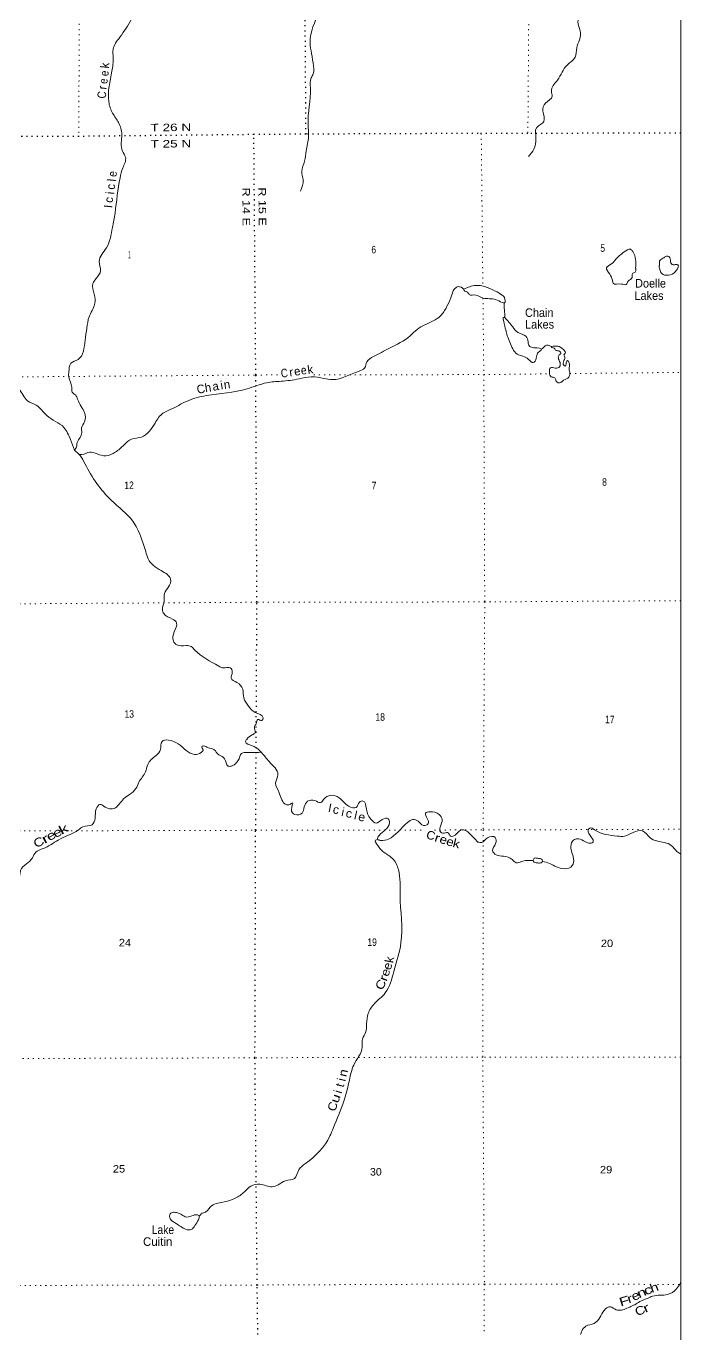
# Model space of a CAD drawing. Header units: feet. Extents: x -248627 to 3, y 0 to 184934.
# Drawn here: x -15285 to 0, y 45886 to 76431 of the extents above; entities that cross this region are included whole.
import ezdxf
from ezdxf.enums import TextEntityAlignment as Align

# ---------------------------------------------------------------- set-up
doc = ezdxf.new("R2010")
doc.units = ezdxf.units.FT
doc.header["$LTSCALE"] = 80
doc.linetypes.add('DOTTED', pattern=[1.5, 0.3, -1.2])
for name, color, linetype, lineweight in [('39', 7, 'Continuous', 13), ('4', 7, 'Continuous', 13), ('41', 7, 'Continuous', 13), ('6', 7, 'DOTTED', 25), ('7', 7, 'DOTTED', 13)]:
    doc.layers.add(name, color=color, linetype=linetype, lineweight=lineweight)

msp = doc.modelspace()

# ---------------------------------------------------------------- linework, layer by layer
at = {"layer": '39'}
for points in [[(-0.15, 83136.02), (-20.49, 83133.78), (-157.6, 83074.74), (-346.46, 82868.61), (-426.74, 82733.33), (-507.38, 82787.55), (-604.16, 82859.87), (-642.33, 82815.42), (-716.81, 82807.16), (-815.23, 82685.94), (-983.87, 82437.53), (-1114.56, 82340.42), (-1206.92, 82211.16), (-1299.16, 82019.4), (-1494.29, 81932.2), (-1765.72, 81733.92), (-1946.48, 81503.63), (-2026.63, 81305.85), (-2219.64, 81164.23), (-2400.66, 81071.02), (-2493.4, 81133.27), (-2569.95, 81153.22), (-2702.56, 81011.76), (-2855.38, 80908.54), (-3059.83, 80852.35), (-3213.45, 80748.34), (-3418.66, 80667.16), (-3595.75, 80622.34), (-3641.88, 80527.47), (-3816.92, 80464.52), (-4054.42, 80423.57), (-4120.62, 80298.41), (-4202.71, 80060.31), (-4327.42, 79999.5), (-4456.14, 79926.59), (-4624.7, 79639.88), (-4761.34, 79498.4), (-4906.32, 79508.1), (-5137.56, 79350.24), (-5670.53, 79052.5), (-5968.08, 78827.94), (-6539.35, 78554.28), (-6702.28, 78475.23), (-6991.82, 78272.87), (-7647.58, 77958.67), (-7731.86, 77813.3), (-7826.29, 77712.25), (-7924.73, 77601.12), (-8018.95, 77391.21), (-8249.96, 77116.43), (-8440.55, 76767.17), (-8656.6, 76048.91), (-8621.87, 75790.96), (-8577.01, 75498.77), (-8582.7, 75319.33), (-8630.84, 75226.47), (-8650.51, 74986.52), (-8703.22, 74135.64), (-8692.6, 73851.42), (-8748.32, 73514.61), (-8786.11, 73278.64), (-8852.08, 73036.55), (-8819.49, 72841.09), (-8879.38, 72576.84)], [(-13287.41, 80181.56), (-13117.88, 79972.34), (-12488.35, 79278.49), (-12346.9, 79014.77), (-12157.21, 78797.54), (-11919.02, 78483.68), (-11860.17, 78245.95), (-11905.7, 77846.67), (-12048.14, 77584.22), (-12225.03, 77434.57), (-12508.46, 77195.94), (-12638.85, 76949.65), (-12823.39, 76594.36), (-13100.42, 76170.28), (-13254.91, 75891.67), (-13252.52, 75698.14), (-13282.1, 75381.56), (-13357.22, 74665.69), (-13266.09, 74395.79), (-13126.74, 74178.43), (-13051.71, 73900.43), (-13038.87, 73513.4), (-12966.11, 73368.44), (-13028.04, 73118.3), (-13094.03, 72888.3), (-13211.22, 72065.48), (-13270.97, 71726.64), (-13413, 71254.53), (-13579.48, 70931.54), (-13548.88, 70721.96), (-13655.21, 70530.16), (-13727.48, 70419.1), (-13696.79, 70169.2), (-13686.26, 69931.34), (-13814.56, 69640.7), (-13866.39, 69378.49), (-13910.13, 69092.11), (-14074.36, 68644.13), (-14239.29, 68555), (-14289.24, 68357.3), (-14291.01, 68232.31), (-14222.1, 67998.64), (-14209.79, 67881.74), (-14129.12, 67811.4), (-14084.64, 67720.8), (-13997.72, 67543.62), (-13920.94, 67404.72), (-13920.52, 67189.01), (-13990.72, 67049.73), (-13986.49, 66942.89), (-14026.52, 66821.83), (-14094.75, 66704.72), (-14110.66, 66603.88), (-14158.83, 66525.13)], [(-4142.08, 80201.95), (-4037.59, 80052.68), (-3880.34, 79944.23), (-3754.83, 79597.81), (-3639.72, 79420.71), (-3464.28, 79278.04), (-3244.69, 79210.07), (-3044.96, 79002.96), (-3004.41, 78859.93), (-3024, 78577.64), (-2979.05, 78245.13), (-2900.36, 78156.63), (-2821.71, 78090.31), (-2821.39, 77927.02), (-2510.04, 77266.6), (-2449.09, 76984.53), (-2452.79, 76815.18), (-2390.06, 76656.08), (-2401.9, 76529.04), (-2351.16, 76323.55), (-2366.86, 76113.85), (-2430.92, 75924.18), (-2466.74, 75706.36), (-2657.65, 75520.39), (-2880.46, 75169.02), (-3022.9, 74910.6), (-3002.54, 74791.72), (-3161.29, 74632.04), (-3221.33, 74446.41), (-3200.72, 74200.52), (-3365.55, 74063), (-3383.17, 73808.94), (-3433.01, 73554.8), (-3557.52, 73387.14)], [(-1055.83, 70779.02), (-1121.01, 71165.91), (-1177.49, 71218.18), (-1322.33, 71157.32), (-1523.34, 70983.42), (-1619.77, 70878.33), (-1734.36, 70787.31), (-1661.59, 70638.32), (-1598.9, 70499.39), (-1578.63, 70426.87), (-1385.3, 70407.22), (-1274.55, 70397.43), (-1236.43, 70470.1), (-1176.12, 70516.63), (-1139.97, 70563.09), (-1132.08, 70647.78), (-1063.7, 70686.26), (-1051.75, 70754.84), (-1055.83, 70779.02)], [(-496.21, 70834.92), (-484.39, 70965.99), (-397.92, 71022.67), (-335.57, 71055.09), (-269.11, 71045.18), (-238.67, 70926.32), (-182.15, 70851.88), (-113.72, 70864.15), (-69.41, 70854.19), (-101.38, 70729.12), (-242.11, 70623.92), (-415.28, 70629.51), (-498.12, 70780.49), (-502.26, 70838.94), (-496.21, 70834.92)], [(-5065.56, 70284.64), (-5198.57, 70346.78), (-5283.03, 70292.13), (-5363.2, 70106.45), (-5467.44, 69872.32), (-5612, 69662.28), (-5974.01, 69457.72), (-6159.03, 69344.34), (-6317.8, 69198.77), (-6804.48, 68909.21), (-7176.57, 68710.67), (-7329.36, 68593.34), (-7383.44, 68444.01), (-7514.17, 68375.13), (-8133.91, 68175.93), (-8335.31, 68203.63), (-8627.32, 68241.16), (-8915.14, 68192.02), (-9333.82, 68136.49), (-9669.99, 68101.33), (-10128.77, 67956.99), (-11080.8, 67801.27), (-11543.63, 67667), (-11905.68, 67480.58), (-12090.74, 67391.39), (-12275.52, 67159.07), (-12593, 66833.66), (-12828.47, 66782.64), (-12999.35, 66651.16), (-13206.4, 66477.24), (-13421.67, 66396.03), (-13631.15, 66439.83), (-13798.34, 66479.71), (-13987.49, 66422.77), (-14039.22, 66422.63)], [(-5065.56, 70284.64), (-4789.91, 70376.08), (-4642.9, 70362.36), (-4187.47, 70157.93), (-4120.9, 70091.58), (-4120.66, 69968.6), (-4169, 69976.54), (-4326.19, 70048.7), (-4614.16, 70080.2), (-4851.89, 70152.15), (-4928.39, 70151.95), (-4976.83, 70212.3), (-5057.45, 70254.42), (-5065.56, 70284.64)], [(-4120.98, 69966.67), (-4122.48, 69867.8), (-4114.2, 69752.91), (-4105.9, 69623.91)], [(-4105.9, 69623.91), (-3924.27, 69404.65), (-3799.18, 69271.92), (-3617.81, 69187.73), (-3565.2, 69054.82), (-3536.82, 68958.12), (-3472.33, 68926.04), (-3303.17, 68906.32), (-3250.77, 68882.27), (-3282.91, 68843.88), (-3347.24, 68789.28), (-3375.2, 68676.32), (-3447.48, 68571.3), (-3556.35, 68647.62), (-3685.36, 68721.87), (-3788.1, 68751.84), (-3979.88, 69013.41), (-4081.11, 69299.41), (-4121.73, 69482.75), (-4126.05, 69631.92), (-4105.9, 69623.91)], [(-3249.71, 68886.75), (-3180.44, 68951), (-3122.11, 68979.37), (-3021.37, 68945.37)], [(-3021.37, 68945.37), (-2872.4, 68955.84), (-2735.31, 68867.5), (-2698.93, 68795.02), (-2733.07, 68750.58), (-2714.89, 68720.39), (-2730.8, 68617.53), (-2734.62, 68508.66), (-2698.34, 68488.6), (-2674.33, 68567.28), (-2646.24, 68619.77), (-2605.87, 68565.45), (-2607.6, 68418.28), (-2589.28, 68319.54), (-2617.3, 68232.78), (-2735.95, 68157.88), (-2866.7, 68097.06), (-2907.05, 68137.27), (-2945.45, 68215.79), (-3026.03, 68237.75), (-3068.53, 68346.5), (-3044.57, 68449.38), (-2931.8, 68443.63), (-2829.18, 68476.16), (-2819.3, 68572.95), (-2859.79, 68683.72), (-2839.79, 68754.33), (-2799.57, 68780.64), (-2848.03, 68847.04), (-2912.47, 68854.94), (-2956.87, 68907.23), (-3009.25, 68923.22), (-3025.4, 68949.39)], [(-14158.83, 66525.13), (-14251.93, 66772.85), (-14405.5, 67058.71), (-14804.69, 67335.87), (-15050.8, 67577.14), (-15256.37, 67681.43), (-15450.18, 67951.05), (-15575.2, 68047.49), (-15799, 68208.18), (-16066.98, 68312.31), (-16151.86, 68473.36), (-16252.76, 68594.05), (-16464.19, 68605.59), (-16703.72, 68570.69), (-16842.56, 68527.99), (-17025.91, 68594.03), (-17295.57, 68522.77), (-17420.29, 68470.02), (-17474.45, 68365.05), (-17613.46, 68409.04), (-17891.33, 68416.37), (-18096.6, 68367.44), (-18342.12, 68310.35), (-18527.27, 68265.51), (-18623.93, 68277.35), (-18740.77, 68309.3), (-18974.31, 68300.62), (-19203.54, 68144.79), (-19320.21, 68090.05), (-19424.67, 67968.82), (-19525.24, 67918.16), (-19662.12, 67903.69), (-19818.99, 67810.54), (-19959.85, 67769.85), (-20003.98, 67687.08), (-20052.26, 67664.78)], [(-14158.83, 66525.13), (-14027.72, 66402.5), (-13908.54, 66203.24), (-13294.81, 65352.1), (-12798.57, 64869.57), (-12693.54, 64696.48), (-12495.19, 64160.75), (-12434.44, 63985.52), (-12135.93, 63714.15), (-11914.07, 63515.16), (-11960.02, 63331.58), (-12058.38, 63178.11), (-12066.1, 63004.72), (-12101.95, 62803.03), (-12073.57, 62708.35), (-11865.95, 62581.89), (-11773.14, 62485.37), (-11827.11, 62283.63), (-11848.84, 62069.88), (-11770.14, 61977.35), (-11552.66, 61961.8), (-11431.81, 61937.92), (-11347.09, 61857.51), (-10790.67, 61484), (-10683.87, 61439.93), (-10520.8, 61444.39), (-10472.27, 61339.69), (-10500.19, 61202.53), (-10363.08, 61100.08), (-10229.89, 60941.17), (-10205.33, 60739.64), (-10092.22, 60550.43), (-9936.89, 60397.63), (-9755.43, 60271.1), (-9779.49, 60214.59), (-9878.18, 60236.5), (-9914.23, 60135.61), (-9954.37, 60071), (-9937.99, 59927.9), (-10010.37, 59877.32), (-10135, 59772.16), (-10163.07, 59711.6), (-10009.88, 59623.3), (-9842.56, 59516.9), (-9788.09, 59462.61), (-9614.53, 59253.41), (-9408.56, 58943.49), (-9460.54, 58753.85), (-9375.52, 58520.22), (-9217.95, 58246.47), (-9133.39, 58248.71), (-9069.03, 58287.18), (-9092.89, 58129.87), (-9012.14, 58019.21), (-8843.06, 58045.86), (-8791, 58195.18), (-8714.75, 58324.4), (-8545.65, 58340.97), (-8410.67, 58296.98), (-8340.33, 58365.7), (-8171.4, 58464.93), (-7978, 58406.98), (-7756.14, 58209.99), (-7580.92, 58182.23), (-7504.65, 58303.39), (-7422.16, 58331.83), (-7341.26, 58146.58), (-7215.91, 57880.8), (-7115.12, 57816.55), (-6974.34, 57897.56), (-6833.43, 57916.08), (-6803.07, 57829.47), (-6901.39, 57657.85), (-7046.1, 57526.43), (-7078.13, 57433.62), (-7009.63, 57411.62), (-6826.47, 57442.34), (-6380.26, 57832.6), (-6259.58, 57899.44), (-6132.66, 57859.46), (-6007.63, 57758.99), (-5896.98, 57803.63), (-5921.37, 57920.49), (-5959.88, 58049.41), (-5859.27, 58081.93), (-5645.73, 58017.98), (-5573.01, 57897.22), (-5620.98, 57719.69), (-5612.72, 57608.83), (-5560.31, 57578.73), (-5445.58, 57597.17), (-5374.94, 57510.67), (-5326.61, 57506.77), (-5127.58, 57656.47), (-5024.87, 57642.63), (-4924.05, 57564.27), (-4742.47, 57373.23)], [(-9801.65, 59472.22), (-10021.64, 59462), (-10158.56, 59465.67), (-10279.28, 59421), (-10315.32, 59316.07), (-10373.54, 59229.23), (-10494.18, 59146.26), (-10568.68, 59148.08), (-10653.57, 59315.18), (-10774.55, 59405.58), (-10826.97, 59443.75), (-10863.33, 59506.15), (-11064.83, 59588.27), (-11161.53, 59616.24), (-11181.63, 59600.06), (-11153.3, 59527.56), (-11201.5, 59462.92), (-11358.46, 59418.16), (-11547.9, 59514.43), (-11963.13, 59755.25), (-12112.06, 59722.6), (-12151.96, 59533), (-12252.36, 59395.65), (-12447.25, 59185.48), (-12501.28, 59011.96), (-12653.83, 58769.64), (-12721.99, 58620.28), (-12870.72, 58486.84), (-13009.44, 58381.64), (-13232.5, 58159.3), (-13437.93, 58191.01), (-13562.88, 58251.16), (-13651.26, 58146.1), (-13675, 57928.32), (-13747.19, 57776.93), (-13962.53, 57729.99), (-14065.07, 57657.15), (-14306.43, 57531.52), (-14535.75, 57420.04), (-14885.69, 57221.56), (-15062.7, 57134.41), (-15138.96, 57005.18), (-15275.6, 56863.71), (-15420.26, 56708.1), (-15464.21, 56532.59), (-15540.71, 56528.36), (-15635.37, 56540.21), (-15762.11, 56491.49), (-16092.38, 56526.91), (-16245.28, 56466.03), (-16422.37, 56421.21), (-16768.59, 56375.95), (-16933.45, 56254.56), (-16977.54, 56145.58), (-17066.02, 56088.9), (-17198.86, 56070.4), (-17589.19, 55930.28), (-17822.42, 55760.32), (-18083.75, 55549.97), (-18212.4, 55444.8), (-18369.43, 55436.33), (-18504.27, 55403.72), (-18735.59, 55290.21), (-18902.6, 55237.36), (-19061.63, 55224.85), (-19210.61, 55216.39), (-19331.43, 55228.17), (-19464.16, 55145.16), (-19609.09, 55130.67), (-19770.18, 55138.31), (-19939.27, 55117.71), (-20088.22, 55097.16), (-20309.45, 54973.6), (-20707.95, 54893.93), (-20873.09, 54913.65), (-21005.88, 54864.92), (-21118.66, 54880.75), (-21211.12, 54799.87), (-21335.9, 54775.35), (-21646.14, 54867.27), (-21702.48, 54846.96), (-21766.91, 54850.82), (-21823.2, 54806.32), (-21899.71, 54806.12), (-22016.37, 54745.34), (-22261.72, 54595.51), (-22463.06, 54599.01), (-22611.99, 54566.36), (-22966.54, 54666.23), (-23119.51, 54637.6), (-23276.54, 54633.16), (-23405.52, 54693.3), (-23562.5, 54660.63), (-23739.8, 54720.64), (-24661.63, 54567.02), (-24834.71, 54526.25), (-24971.49, 54459.36)], [(-7078.33, 57430.25), (-7130.44, 57413.32), (-7098.05, 57322.69), (-6956.78, 57153.72), (-6734.99, 56991.01), (-6593.55, 56729.3), (-6554.12, 56128.65), (-6533.85, 55019.92), (-6701.67, 54352.2), (-6902.03, 53847.68), (-7155.24, 53599.05), (-7299.75, 53368.85), (-7335.52, 53126.84), (-7359.29, 52925.18), (-7431.48, 52775.81), (-7439.17, 52586.29), (-7635.66, 52162.42), (-7739.67, 51811.37), (-7855.58, 51363.52), (-8118.02, 50685.46), (-8192.17, 50507.86), (-8766.74, 49861.24), (-8919.48, 49719.72), (-9019.75, 49513.83), (-9231.06, 49460.86), (-9402.02, 49367.67), (-9538.84, 49322.96), (-9826.87, 49382.68), (-10042.22, 49335.75), (-10168.84, 49220.51), (-10371.9, 49070.79), (-10766.28, 48944.76), (-10921.23, 48900.01), (-11051.84, 48770.64), (-11116.17, 48718.06), (-11178.56, 48701.76), (-11236.83, 48641.13)], [(-4742.47, 57373.23), (-4649.83, 57363.4), (-4513.13, 57468.59), (-4331.94, 57479.14), (-4323.62, 57340.07), (-4395.78, 57174.57), (-4315.04, 57073.98), (-4137.8, 57042.19), (-3936.31, 56962.08), (-3843.55, 56889.75), (-3718.77, 56916.29), (-3593.99, 56942.82), (-3445, 56943.22)], [(-3228.29, 56925), (-3066.34, 56871.64), (-2725.84, 56749.56), (-2534.71, 56822.64), (-2502.79, 56975.93), (-2567.71, 57227.76), (-2527.76, 57393.17), (-2435.26, 57449.86), (-2270.07, 57401.91), (-2145.13, 57345.8), (-2050.54, 57370.24), (-2084.99, 57483.04), (-2161.84, 57656.21), (-2127.69, 57698.64), (-2014.87, 57660.63), (-1487.07, 57512.84), (-1311.9, 57509.27), (-1114.76, 57598.49), (-895.36, 57633.34), (-719.88, 57472.52), (-558.67, 57398.35), (-224.24, 57294.4), (-93.1, 57153.63), (-0.34, 57087.63)], [(-3445, 56943.22), (-3420.94, 56993.68), (-3320.26, 56987.89), (-3251.78, 56975.98), (-3227.53, 56929.68), (-3243.58, 56899.39), (-3320.05, 56883.07), (-3400.61, 56894.95), (-3442.94, 56919.03), (-3445, 56943.22)], [(-11236.83, 48641.13), (-11301.31, 48669.19), (-11414, 48640.67), (-11571.01, 48620.09), (-11675.83, 48682.31), (-11748.37, 48712.36), (-11849.06, 48724.19), (-11921.47, 48687.71), (-11921.25, 48570.79), (-11784.12, 48462.29), (-11562.39, 48329.82), (-11429.49, 48320.09), (-11345.11, 48415.06), (-11264.83, 48548.32), (-11236.83, 48641.13)], [(0.01, 47088.17), (-12.32, 47063.55), (-99.4, 46936.7), (-308.53, 46803.1), (-658.79, 46765.89), (-779.49, 46713.16), (-888.14, 46672.55), (-1016.85, 46599.64), (-1258.23, 46482.08), (-1511.86, 46449.16), (-1644.88, 46517.35), (-1793.7, 46432.29), (-1890.02, 46266.72), (-2026.67, 46129.28), (-2215.8, 46064.27), (-2312.22, 45951.12), (-2346.25, 45868.66)]]:
    msp.add_spline(points, degree=3, dxfattribs=at)
at = {"layer": '4'}
msp.add_lwpolyline([(-246606.45, 184933.97), (-215781.67, 184615.95), (-184956.48, 184340.33), (-154130.93, 184107.12), (-123305.1, 183916.31), (-92479.02, 183767.9), (-61652.78, 183661.9), (-30826.42, 183598.29), (0, 183577.08), (0, -0.01), (-31078.93, 21.37), (-62157.81, 85.49), (-93236.57, 192.37), (-124315.16, 342), (-155393.5, 534.37), (-186471.55, 769.49), (-217549.26, 1047.36), (-248626.55, 1367.98)], close=True, dxfattribs=at)
msp.add_lwpolyline([(-246606.45, 184933.97), (-215781.67, 184615.95), (-184956.48, 184340.33), (-154130.93, 184107.12), (-123305.1, 183916.31), (-92479.02, 183767.9), (-61652.78, 183661.9), (-30826.42, 183598.29), (0, 183577.08), (0, -0.01), (-31078.93, 21.37), (-62157.81, 85.49), (-93236.57, 192.37), (-124315.16, 342), (-155393.5, 534.37), (-186471.55, 769.49), (-217549.26, 1047.36), (-248626.55, 1367.98)], close=True, dxfattribs=at)
at = {"layer": '6'}
for points in [[(-8751.1, 73907.71), (-8789.59, 79207.58), (-8769.74, 84527.77), (-8806.28, 89859.9), (-8836.92, 91755.67)], [(0, 73934.71), (-3570.64, 73923.36), (-4734.2, 73925.1), (-8751.1, 73907.71), (-9969.19, 73898.46), (-14054.29, 73855.46), (-16138.16, 73854)], [(-9876.65, 45870.61), (-9890.75, 47025.85), (-9943.35, 52333.75), (-9927.51, 57647.88), (-9897.6, 62974.13), (-9924.03, 68282.1), (-9969.19, 73898.46)]]:
    msp.add_lwpolyline(points, dxfattribs=at)
at = {"layer": '7'}
for p, q in [((-14047.61, 77322.6), (-14054.29, 73855.46)), ((-4659.89, 73922.51), (-4622.35, 70356.38)), ((-2589.18, 68314.66), (0, 68343.74)), ((-545.6, 47041.39), (0, 47040.25))]:
    msp.add_line(p, q, dxfattribs=at)
for points in [[(-3539.26, 80675.23), (-3532.66, 79239.56), (-3570.64, 73923.36)], [(-4619.45, 70081.38), (-4600.62, 68292.07), (-4578.21, 62982.08), (-4614.16, 57655.81), (-4622.54, 52277.48), (-4587.49, 47049.89), (-4594.62, 45868.92)], [(-27412.91, 68225.1), (-26737.84, 68221.74), (-21418.51, 68261.94), (-16099.04, 68233.6), (-9924.03, 68282.1), (-9402.5, 68283.08)], [(-8571.14, 68284.63), (-4600.62, 68292.07), (-3061.45, 68309.36)], [(0, 63010.2), (-4578.21, 62982.08), (-9897.6, 62974.13), (-16110.88, 62933.6), (-21420.22, 62931.72), (-26737.56, 62905.64), (-30992.41, 62918.63)], [(-29727.24, 57592.92), (-26817.84, 57597.39), (-21492.46, 57631.56), (-16173.05, 57631.44), (-14704.75, 57635.3)], [(-14355.21, 57636.23), (-9927.51, 57647.88), (-5966.05, 57653.79)], [(-5753.47, 57654.11), (-4614.16, 57655.81), (0, 57671.75)], [(0, 52349.25), (-4619.95, 52351.79), (-9943.35, 52333.75), (-16202.98, 52313.25), (-21550.56, 52305.23), (-26865.89, 52281.16), (-28745.1, 52289.99)], [(-24699.02, 46986.05), (-21493.93, 46999.36), (-16158.45, 47015.41), (-9890.75, 47025.85), (-4587.49, 47049.89), (-795.03, 47041.92)]]:
    msp.add_lwpolyline(points, dxfattribs=at)

# ---------------------------------------------------------------- texts
at = {"layer": '41'}
for s, rotation, p in [('k', 84.7, (-13349.73, 75503.54)), ('r', 84.039, (-13408.66, 74988.3)), ('l', 84.671, (-13191.3, 72824.82)), ('c', 84.1, (-13213.07, 72670.34)), ('i', 83.845, (-13229.83, 72524.39)), ('c', 84.116, (-13257.51, 72363.8)), ('I', 84.174, (-13271.44, 72210.89)), ('e', 10.722, (-8940.38, 68274.05)), ('k', 7.83, (-8639.04, 68313.57)), ('i', 9.297, (-10705.05, 67945.01)), ('n', 9.311, (-10583.19, 67965.85)), ('r', 7.608, (-9085.69, 68252.56)), ('C', 12.665, (-11185.46, 67858.93)), ('h', 9.268, (-11024.71, 67889.84)), ('a', 9.268, (-10847.38, 67924.61)), ('I', 349.183, (-8210.38, 58074.25)), ('i', 348.634, (-7908.62, 57978.7)), ('l', 347.696, (-7611.82, 57900.04)), ('t', 74.761, (-7866.28, 51667.97)), ('i', 77.039, (-7827.8, 51801.66)), ('i', 73.726, (-7912.08, 51515.27))]:
    msp.add_text(s, height=200, rotation=rotation, dxfattribs=at).set_placement(p, align=Align.CENTER)
for s, rotation, width, p in [('e', 83.845, 0.85, (-13385.5, 75138.17)), ('e', 84.268, 0.85, (-13362.3, 75319.23)), ('C', 84.174, 0.85, (-13420.4, 74814.8)), ('e', 82.729, 0.9, (-13172.3, 72967.48)), ('C', 7.1, 0.85, (-9246.15, 68229)), ('e', 8.221, 0.9, (-8791.16, 68296.86)), ('c', 351.183, 1.05, (-8065.34, 58033.84)), ('c', 348.696, 1.1, (-7765.92, 57945.3)), ('k', 27.443, 1.6, (-14367.87, 57588.77)), ('e', 345.696, 1.05, (-7471.31, 57863.85)), ('C', 27.244, 1.25, (-14946.88, 57282.78)), ('r', 29.662, 1.65, (-14793.83, 57363.54)), ('e', 27.882, 1.4, (-14660.12, 57439.52)), ('e', 25.977, 1.35, (-14515.29, 57508.4)), ('C', 342.459, 1.05, (-5867.1, 57435.25)), ('r', 342.459, 1.25, (-5714.17, 57377.83)), ('e', 342.459, 1.15, (-5571.32, 57337.4)), ('e', 341.921, 1.15, (-5414.46, 57285.95)), ('k', 346.42, 1.2, (-5262.05, 57242.58)), ('k', 79.652, 1.1, (-6705.45, 54607.87)), ('e', 71.896, 1.15, (-6804.88, 54297.29)), ('e', 73.652, 1.1, (-6753.22, 54447.58)), ('C', 64.469, 1.2, (-6919.04, 54001.09)), ('r', 69.307, 1.35, (-6850.67, 54159.69)), ('n', 76.561, 1.15, (-7789.21, 51958.74)), ('u', 70.365, 1.35, (-7971.94, 51352.6)), ('C', 71.026, 1.1, (-8037.47, 51164.92)), ('h', 20.679, 1.3, (-587.55, 46874.32)), ('F', 16.967, 1.45, (-1292.92, 46557.84)), ('r', 18.3, 1.3, (-1160.82, 46614.1)), ('e', 22.268, 1.25, (-1020.36, 46686.64)), ('n', 23.738, 1.4, (-878.52, 46755.83)), ('c', 21.988, 1.4, (-732.99, 46818.27)), ('C', 23.268, 1.2, (-914.49, 46338.82)), ('r', 24.738, 1.5, (-768.89, 46401.02))]:
    msp.add_text(s, height=200, rotation=rotation, dxfattribs=dict(at, width=width)).set_placement(p, align=Align.CENTER)
for s, width, p in [('Doelle', 0.95, (-1067.59, 70324.55)), ('Lakes', 0.95, (-1081.76, 70036.4)), ('Chain', 0.95, (-3637.27, 69639.62)), ('Lakes', 0.95, (-3637.27, 69365.64)), ('Lake', 0.9, (-12353.23, 48217.91))]:
    msp.add_text(s, height=200, dxfattribs=dict(at, width=width)).set_placement(p)
msp.add_text('Cuitin', height=200, dxfattribs=at).set_placement((-12556.79, 47940.88))
at = {"layer": '6'}
for s, rotation, width, p in [('T 26 N', 0.603, 1.35, (-12380.81, 73973.08)), ('T 25 N', 0.603, 1.35, (-12379.59, 73591.62)), ('R 14 E', 270.461, 1.25, (-10237.34, 72659.69)), ('R 15 E', 270.461, 1.25, (-9862.46, 72662.8))]:
    msp.add_text(s, height=175, rotation=rotation, dxfattribs=dict(at, width=width)).set_placement(p)
at = {"layer": '7'}
for s, width, p in [('1', 0.4, (-12905.14, 71005.89)), ('6', 0.85, (-7225.56, 71123.65)), ('5', 0.85, (-1880.05, 71159.88)), ('12', 0.85, (-12993.32, 65619)), ('7', 0.85, (-7217.78, 65613.1)), ('8', 0.85, (-1837.64, 65695.36)), ('13', 0.85, (-12988.94, 60276.4)), ('18', 0.85, (-7129.09, 60205.9)), ('17', 0.85, (-1768.03, 60148.98)), ('24', 1.1, (-13121.52, 54936.6)), ('19', 0.85, (-7318.93, 54947.3)), ('20', 1.1, (-1866.58, 54919.31)), ('25', 1.1, (-13261.6, 49652.2)), ('29', 1.1, (-1888.52, 49633.39)), ('30', 1.05, (-7256.98, 49582.81))]:
    msp.add_text(s, height=175, rotation=0.151, dxfattribs=dict(at, width=width)).set_placement(p)

doc.saveas('drawing.dxf')
